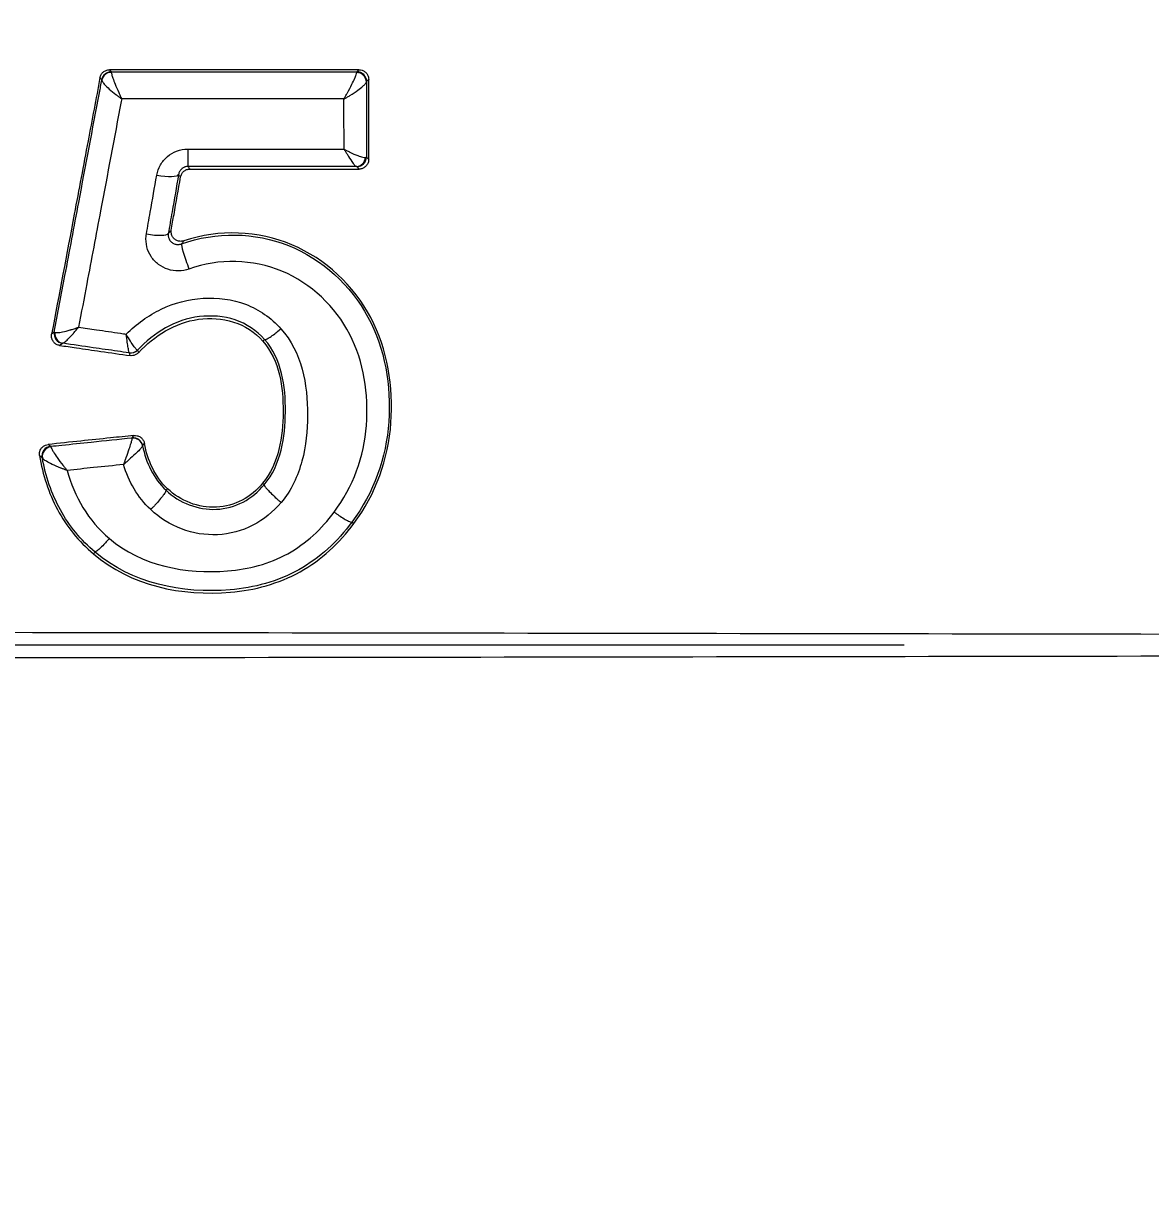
# Model space of a CAD drawing. Header units: millimetres. Extents: x 0 to 594, y 0 to 532.
# Drawn here: x 161.235 to 162.988, y 330.042 to 331.866 of the extents above; entities that cross this region are included whole.
import ezdxf

# ---------------------------------------------------------------- set-up
doc = ezdxf.new("R2010")
doc.units = ezdxf.units.MM
for name, color, linetype, true_color in [('1', 7, 'Continuous', 0xffffff), ('10', 7, 'Continuous', 0xffffff), ('4', 7, 'Continuous', 0xffffff)]:
    doc.layers.add(name, color=color, linetype=linetype, true_color=true_color)
doc.styles.add('iso-1', font='isocp.shx')
doc.dimstyles.get("Standard").update_dxf_attribs({"dimtxt": 0.18, "dimasz": 0.18, "dimexe": 0.18, "dimexo": 0.0625, "dimgap": 0.09, "dimtad": 0, "dimtih": 1, "dimtoh": 1, "dimdec": 4, "dimzin": 0, "dimdsep": 46, "dimtxsty": 'Standard', "dimcen": 0.09, "dimadec": 0, "dimazin": 0, "dimtfac": 1, "dimtdec": 4, "dimtofl": 0, "dimtmove": 0, "dimatfit": 3, "dimfxl": 1, "dimtolj": 1, "dimtzin": 0, "dimarcsym": 0})

# ---------------------------------------------------------------- blocks, each defined once
blk = doc.blocks.new('_U9')
at = {"layer": '1', "color": 250, "lineweight": 13}
for p, q in [((162.604778, 330.899195), (91.095419, 330.899195)), ((92.595419, 323.399195), (92.595419, 330.899195)), ((162.604778, 323.399195), (91.095419, 323.399195))]:
    blk.add_line(p, q, dxfattribs=at)
at = {"layer": '1', "color": 250, "lineweight": 18}
for points in [[(92.595419, 330.899195), (93.056203, 327.399197), (92.134635, 327.399193), (92.595419, 330.899195)], [(92.595419, 323.399195), (92.134635, 326.899193), (93.056203, 326.899197), (92.595419, 323.399195)]]:
    blk.add_solid(points, dxfattribs=at)
at = {"layer": '1', "color": 250, "linetype": 'Continuous', "lineweight": 18, "insert": (92.024366, 325.144985), "char_height": 3.5, "attachment_point": 7, "rotation": 90, "line_spacing_factor": 0.963855, "style": 'iso-1'}
blk.add_mtext('\\W0.6044;150', dxfattribs=at)

msp = doc.modelspace()

# ---------------------------------------------------------------- linework, layer by layer
at = {"layer": '1', "color": 250, "linetype": 'Continuous', "lineweight": 13}
msp.add_arc((163.10478, 312.19062), 25.30398, 90, 228, dxfattribs=at)
at = {"layer": '10', "color": 250, "linetype": 'Continuous', "lineweight": 18}
msp.add_arc((163.10478, 284.3992), 72.5978, 295, 185, dxfattribs=at)
at = {"layer": '4', "color": 250, "linetype": 'Continuous', "lineweight": 18}
msp.add_line((161.34671, 331.04386), (161.34426, 331.04097), dxfattribs=at)
at = {"layer": '4', "color": 250, "linetype": 'Continuous', "lineweight": 13}
for centre, major_axis, ratio, start_param, end_param in [((161.37198, 331.77551), (0.01149, 0.00964), 0.997669, 0.8740579, 2.2675348), ((161.37208, 331.77498), (0.01499, 0.00061), 0.971307, 1.5321727, 2.9197204), ((161.75364, 331.77484), (0.01471, -0.00294), 0.961703, 0.1921206, 1.764155), ((161.75387, 331.77553), (0.01054, -0.01067), 0.997228, 0.7802148, 2.3613778), ((161.49104, 331.67775), (0, -0.0345), 0.005488, 4.9276052, 6.230651), ((161.75289, 331.65829), (0.00278, 0.01474), 0.962025, 3.3345224, 4.8316451), ((161.75363, 331.65805), (-0.01067, -0.01054), 0.997295, 0.7923179, 2.3492747), ((161.44284, 331.63696), (0.03398, -0.00599), 0.205893, 4.7449982, 6.2296779), ((161.42666, 331.5452), (0.03398, -0.00599), 0.195753, 4.7450945, 6.2297915), ((161.49288, 331.49052), (-0.01167, 0.03247), 0.068799, 0.0524621, 1.7529916), ((161.29815, 331.38309), (-0.00879, 0.01216), 0.997166, 0.7693874, 2.3722052), ((161.29885, 331.38322), (-0.00074, 0.01498), 0.96417, 1.3899712, 2.9430068), ((161.40196, 331.36829), (0.00913, 0.0119), 0.994331, 3.6562343, 4.5926196), ((161.40202, 331.36823), (-0.01419, -0.00487), 0.998272, 1.0985517, 2.0429817), ((161.4059, 331.20635), (-0.01494, 0.00134), 0.982429, 3.4256649, 4.9053371), ((161.40598, 331.20666), (0.01205, -0.00894), 0.997476, 0.8281041, 2.3129204), ((161.27926, 331.19341), (0.00895, 0.01204), 0.997022, 0.7458794, 2.3957736), ((161.27954, 331.19292), (-0.01383, -0.0058), 0.969439, 4.4306437, 6.068223)]:
    msp.add_ellipse(centre, major_axis=major_axis, ratio=ratio, start_param=start_param, end_param=end_param, dxfattribs=at)
at = {"layer": '4', "color": 250, "linetype": 'Continuous', "lineweight": 18}
for points, knots in [([(161.35445, 331.78143), (161.35476, 331.78309), (161.35537, 331.78472), (161.35709, 331.78765), (161.35821, 331.78899), (161.36082, 331.79118), (161.36234, 331.79207), (161.36564, 331.79332), (161.3675, 331.79366), (161.36932, 331.79366)], [0, 0, 0, 0, 0.2467271, 0.2467271, 0.4935287, 0.4935287, 0.73904, 0.73904, 1, 1, 1, 1]), ([(161.75706, 331.79367), (161.72564, 331.79367), (161.69423, 331.79367), (161.6254, 331.79367), (161.58798, 331.79367), (161.49015, 331.79366), (161.42974, 331.79366), (161.36932, 331.79366)], [0, 0, 0, 0, 0.2430551, 0.2430551, 0.5325658, 0.5325658, 1, 1, 1, 1]), ([(161.75706, 331.79367), (161.75873, 331.79367), (161.76042, 331.79339), (161.76357, 331.79231), (161.76507, 331.7915), (161.7677, 331.78946), (161.76887, 331.78821), (161.7707, 331.78541), (161.77139, 331.78383), (161.77208, 331.78106), (161.77222, 331.77986), (161.77222, 331.77868)], [0, 0, 0, 0, 0.2100641, 0.2100641, 0.4199773, 0.4199773, 0.6321772, 0.6321772, 0.8478997, 0.8478997, 1, 1, 1, 1]), ([(161.35445, 331.78143), (161.34826, 331.74862), (161.34207, 331.71577), (161.32873, 331.64502), (161.32158, 331.60712), (161.30272, 331.50714), (161.291, 331.44499), (161.27926, 331.38274)], [0, 0, 0, 0, 0.2480055, 0.2480055, 0.5334719, 0.5334719, 1, 1, 1, 1]), ([(161.7722, 331.65424), (161.77221, 331.66492), (161.77221, 331.6756), (161.77221, 331.70176), (161.77221, 331.71723), (161.77222, 331.74803), (161.77222, 331.76336), (161.77222, 331.77868)], [0, 0, 0, 0, 0.2571795, 0.2571795, 0.6300791, 0.6300791, 1, 1, 1, 1]), ([(161.47977, 331.6269), (161.48007, 331.62858), (161.48066, 331.63024), (161.48235, 331.63322), (161.48347, 331.6346), (161.48607, 331.63681), (161.48757, 331.6377), (161.49081, 331.63893), (161.49261, 331.63926), (161.49438, 331.63926)], [0, 0, 0, 0, 0.2501684, 0.2501684, 0.5007569, 0.5007569, 0.7449824, 0.7449824, 1, 1, 1, 1]), ([(161.49438, 331.63926), (161.51815, 331.63926), (161.54192, 331.63926), (161.59151, 331.63926), (161.61734, 331.63926), (161.68124, 331.63925), (161.71932, 331.63925), (161.75739, 331.63925)], [0, 0, 0, 0, 0.2710934, 0.2710934, 0.5656962, 0.5656962, 1, 1, 1, 1]), ([(161.7722, 331.65424), (161.7722, 331.6525), (161.7719, 331.65075), (161.77074, 331.64748), (161.76985, 331.64591), (161.76764, 331.64326), (161.7663, 331.64211), (161.76338, 331.64042), (161.76177, 331.63982), (161.75923, 331.63934), (161.75831, 331.63925), (161.75739, 331.63925)], [0, 0, 0, 0, 0.2256664, 0.2256664, 0.4516799, 0.4516799, 0.6722136, 0.6722136, 0.8845714, 0.8845714, 1, 1, 1, 1]), ([(161.46522, 331.54434), (161.46665, 331.55247), (161.46808, 331.5606), (161.47294, 331.58813), (161.47636, 331.60752), (161.47977, 331.6269)], [0, 0, 0, 0, 0.2951232, 0.2951232, 1, 1, 1, 1]), ([(161.48498, 331.52766), (161.4834, 331.52713), (161.4817, 331.52686), (161.47836, 331.52689), (161.47667, 331.52719), (161.47351, 331.52829), (161.472, 331.52912), (161.46937, 331.5312), (161.46821, 331.53248), (161.46641, 331.53531), (161.46574, 331.5369), (161.46499, 331.54017), (161.4649, 331.54189), (161.46513, 331.54382), (161.46517, 331.54408), (161.46522, 331.54434)], [0, 0, 0, 0, 0.160711, 0.160711, 0.3213627, 0.3213627, 0.482917, 0.482917, 0.6459414, 0.6459414, 0.8100557, 0.8100557, 0.9744032, 0.9744032, 1, 1, 1, 1]), ([(161.7492, 331.0883), (161.78323, 331.13415), (161.80288, 331.18872), (161.81068, 331.30072), (161.80175, 331.35851), (161.74901, 331.45804), (161.70533, 331.49943), (161.60038, 331.54369), (161.53953, 331.54598), (161.48498, 331.52766)], [0, 0, 0, 0, 0.25, 0.25, 0.5, 0.5, 0.75, 0.75, 1, 1, 1, 1]), ([(161.41429, 331.35382), (161.43907, 331.38027), (161.47095, 331.40085), (161.52593, 331.40806), (161.54458, 331.40703), (161.57955, 331.39591), (161.59522, 331.38542), (161.60754, 331.37174)], [0, 0, 0, 0, 0.5, 0.5, 0.75, 0.75, 1, 1, 1, 1]), ([(161.61038, 331.37433), (161.61088, 331.37407), (161.61188, 331.37427), (161.61472, 331.37551), (161.61659, 331.37657), (161.62094, 331.37942), (161.62348, 331.38124), (161.62829, 331.38494), (161.63055, 331.38675), (161.63379, 331.38947), (161.63476, 331.39029), (161.63573, 331.39113)], [0, 0, 0, 0, 0.2426283, 0.2426283, 0.4852566, 0.4852566, 0.7278853, 0.7278853, 0.9189332, 0.9189332, 1, 1, 1, 1]), ([(161.29169, 331.36513), (161.29006, 331.36536), (161.28846, 331.36588), (161.28556, 331.36738), (161.28422, 331.36839), (161.28197, 331.37076), (161.28103, 331.37215), (161.27966, 331.37515), (161.27922, 331.37681), (161.27893, 331.37988), (161.279, 331.38134), (161.27926, 331.38274)], [0, 0, 0, 0, 0.2033405, 0.2033405, 0.4065838, 0.4065838, 0.6114323, 0.6114323, 0.8210169, 0.8210169, 1, 1, 1, 1]), ([(161.60754, 331.37174), (161.62078, 331.3569), (161.62871, 331.33849), (161.63788, 331.30071), (161.6393, 331.28102), (161.63894, 331.24209), (161.6373, 331.2227), (161.62792, 331.1844), (161.62016, 331.16594), (161.60727, 331.15077)], [0, 0, 0, 0, 0.25, 0.25, 0.5, 0.5, 0.75, 0.75, 1, 1, 1, 1]), ([(161.29169, 331.36513), (161.3004, 331.36387), (161.30911, 331.36261), (161.33038, 331.35953), (161.34295, 331.35771), (161.37079, 331.35368), (161.38605, 331.35147), (161.40132, 331.34926)], [0, 0, 0, 0, 0.2383368, 0.2383368, 0.5822711, 0.5822711, 1, 1, 1, 1]), ([(161.41429, 331.35382), (161.41316, 331.35262), (161.41181, 331.35158), (161.40887, 331.35004), (161.40724, 331.34951), (161.40418, 331.34906), (161.40273, 331.34906), (161.40132, 331.34926)], [0, 0, 0, 0, 0.350396, 0.350396, 0.7011548, 0.7011548, 1, 1, 1, 1]), ([(161.40706, 331.22511), (161.39498, 331.22384), (161.3829, 331.22258), (161.35548, 331.21971), (161.34015, 331.21811), (161.30783, 331.21473), (161.29084, 331.21295), (161.27386, 331.21118)], [0, 0, 0, 0, 0.2721318, 0.2721318, 0.617467, 0.617467, 1, 1, 1, 1]), ([(161.40706, 331.22511), (161.40873, 331.22528), (161.41045, 331.22517), (161.41372, 331.22441), (161.41531, 331.22375), (161.41814, 331.22196), (161.41942, 331.22082), (161.42151, 331.2182), (161.42235, 331.21669), (161.42315, 331.21438), (161.42335, 331.21363), (161.42348, 331.21288)], [0, 0, 0, 0, 0.223576, 0.223576, 0.4470838, 0.4470838, 0.6716125, 0.6716125, 0.8975468, 0.8975468, 1, 1, 1, 1]), ([(161.2605, 331.1938), (161.26022, 331.19546), (161.26023, 331.19719), (161.26082, 331.20049), (161.26141, 331.20212), (161.26307, 331.20505), (161.26417, 331.2064), (161.26673, 331.20863), (161.26822, 331.20954), (161.27109, 331.21069), (161.27247, 331.21103), (161.27386, 331.21118)], [0, 0, 0, 0, 0.2074049, 0.2074049, 0.414758, 0.414758, 0.6228152, 0.6228152, 0.8307763, 0.8307763, 1, 1, 1, 1]), ([(161.2605, 331.1938), (161.26541, 331.16456), (161.27442, 331.13584), (161.30231, 331.08402), (161.3214, 331.06042), (161.34426, 331.04097)], [0, 0, 0, 0, 0.5, 0.5, 1, 1, 1, 1]), ([(161.60727, 331.15077), (161.5982, 331.1402), (161.58783, 331.1312), (161.56314, 331.118), (161.54933, 331.11438), (161.50751, 331.11226), (161.47966, 331.12309), (161.45941, 331.14237)], [0, 0, 0, 0, 0.25, 0.25, 0.5, 0.5, 1, 1, 1, 1]), ([(161.60984, 331.14859), (161.60905, 331.14926), (161.60826, 331.14993), (161.6074, 331.15065), (161.60734, 331.15071), (161.60727, 331.15077)], [0, 0, 0, 0, 0.9194976, 0.9194976, 1, 1, 1, 1]), ([(161.60984, 331.14859), (161.6097, 331.14811), (161.61006, 331.14719), (161.61174, 331.14463), (161.61308, 331.14296), (161.61654, 331.13909), (161.61871, 331.13685), (161.62355, 331.13213), (161.6263, 331.12957), (161.63044, 331.12589), (161.63176, 331.12474), (161.63408, 331.12275), (161.63507, 331.12191), (161.63607, 331.12108)], [0, 0, 0, 0, 0.2089429, 0.2089429, 0.4178857, 0.4178857, 0.6268288, 0.6268288, 0.8357724, 0.8357724, 0.9296131, 0.9296131, 1, 1, 1, 1]), ([(161.4571, 331.13996), (161.45725, 331.13953), (161.45695, 331.13861), (161.45548, 331.13595), (161.4543, 331.13418), (161.45121, 331.13003), (161.44927, 331.12759), (161.44491, 331.12241), (161.44243, 331.1196), (161.43869, 331.1155), (161.43748, 331.1142), (161.43528, 331.11187), (161.43429, 331.11083), (161.43329, 331.10981)], [0, 0, 0, 0, 0.2072669, 0.2072669, 0.4145339, 0.4145339, 0.6218011, 0.6218011, 0.8290688, 0.8290688, 0.9230087, 0.9230087, 1, 1, 1, 1]), ([(161.4571, 331.13996), (161.45779, 331.14068), (161.45848, 331.1414), (161.45925, 331.14221), (161.45933, 331.14229), (161.45941, 331.14237)], [0, 0, 0, 0, 0.8955926, 0.8955926, 1, 1, 1, 1]), ([(161.71846, 331.10596), (161.71962, 331.10513), (161.72078, 331.10431), (161.72464, 331.10161), (161.72732, 331.09981), (161.73268, 331.0964), (161.73536, 331.09481), (161.73992, 331.09234), (161.74187, 331.09143), (161.74476, 331.0904), (161.74576, 331.09028), (161.74621, 331.09054)], [0, 0, 0, 0, 0.0873348, 0.0873348, 0.2928596, 0.2928596, 0.5285732, 0.5285732, 0.7642866, 0.7642866, 1, 1, 1, 1]), ([(161.34426, 331.04097), (161.40221, 330.99146), (161.482, 330.97498), (161.59488, 330.98454), (161.63221, 330.99466), (161.6986, 331.03158), (161.72671, 331.05775), (161.7492, 331.0883)], [0, 0, 0, 0, 0.5, 0.5, 0.75, 0.75, 1, 1, 1, 1]), ([(161.36901, 331.06508), (161.36778, 331.06366), (161.36655, 331.06227), (161.36363, 331.05904), (161.36194, 331.05722), (161.35801, 331.05309), (161.35582, 331.05089), (161.35205, 331.04735), (161.35043, 331.04596), (161.34799, 331.04418), (161.34713, 331.04377), (161.34671, 331.04386)], [0, 0, 0, 0, 0.1170667, 0.1170667, 0.2801527, 0.2801527, 0.5201019, 0.5201019, 0.7600509, 0.7600509, 1, 1, 1, 1])]:
    msp.add_open_spline(points, degree=3, knots=knots, dxfattribs=at)
at = {"layer": '4', "color": 250, "linetype": 'Continuous', "lineweight": 13}
for points in [[(161.36932, 331.79366), (161.37021, 331.7926), (161.37109, 331.79155), (161.37198, 331.79049)], [(161.37198, 331.79049), (161.37203, 331.79038), (161.37206, 331.79006), (161.37206, 331.78955)], [(161.75359, 331.78929), (161.75368, 331.78997), (161.75377, 331.79038), (161.75386, 331.79051)], [(161.35723, 331.77812), (161.3563, 331.77922), (161.35538, 331.78033), (161.35445, 331.78143)], [(161.35733, 331.77758), (161.35732, 331.77787), (161.35729, 331.77805), (161.35723, 331.77812)], [(161.76885, 331.77535), (161.76877, 331.77527), (161.7687, 331.77504), (161.76862, 331.77465)], [(161.77222, 331.77868), (161.7711, 331.77757), (161.76997, 331.77646), (161.76885, 331.77535)], [(161.7673, 331.65739), (161.76803, 331.65755), (161.76847, 331.65771), (161.76861, 331.65787)], [(161.76861, 331.65787), (161.76981, 331.65666), (161.77101, 331.65545), (161.7722, 331.65424)], [(161.49103, 331.6433), (161.49215, 331.64195), (161.49327, 331.64061), (161.49438, 331.63926)], [(161.75362, 331.64307), (161.75354, 331.64315), (161.7533, 331.64323), (161.75289, 331.64331)], [(161.75739, 331.63925), (161.75614, 331.64052), (161.75488, 331.6418), (161.75362, 331.64307)], [(161.47977, 331.6269), (161.47875, 331.62814), (161.47772, 331.62937), (161.4767, 331.63061)], [(161.27926, 331.38274), (161.28064, 331.38374), (161.28202, 331.38473), (161.2834, 331.38573)], [(161.2834, 331.38573), (161.28351, 331.3856), (161.28388, 331.38542), (161.28451, 331.38521)], [(161.29603, 331.36826), (161.29458, 331.36722), (161.29313, 331.36617), (161.29169, 331.36513)], [(161.29673, 331.36839), (161.29635, 331.36837), (161.29611, 331.36833), (161.29603, 331.36826)], [(161.39989, 331.3534), (161.39988, 331.35342), (161.39987, 331.35344), (161.39984, 331.35346)], [(161.40132, 331.34926), (161.40084, 331.35064), (161.40036, 331.35202), (161.39989, 331.3534)], [(161.4128, 331.35783), (161.41275, 331.35783), (161.41269, 331.35784), (161.41262, 331.35785)], [(161.4128, 331.35783), (161.41329, 331.35649), (161.41379, 331.35516), (161.41429, 331.35382)], [(161.40441, 331.22156), (161.40437, 331.22148), (161.40434, 331.22129), (161.40433, 331.22101)], [(161.27769, 331.20831), (161.27776, 331.2082), (161.27786, 331.2079), (161.27798, 331.20741)], [(161.42069, 331.20947), (161.42066, 331.20943), (161.42063, 331.20933), (161.42061, 331.20918)], [(161.42061, 331.20918), (161.42589, 331.18318), (161.43772, 331.15816), (161.45709, 331.13996)], [(161.26483, 331.19011), (161.26471, 331.19039), (161.26461, 331.19057), (161.26454, 331.19063)], [(161.30331, 331.17084), (161.31418, 331.12988), (161.33645, 331.09271), (161.36901, 331.06508)], [(161.43329, 331.10981), (161.413, 331.12891), (161.39902, 331.1535), (161.39111, 331.17999)]]:
    msp.add_open_spline(points, degree=3, dxfattribs=at)
for points, knots in [([(161.37198, 331.79049), (161.39871, 331.79049), (161.42544, 331.7905), (161.48958, 331.7905), (161.527, 331.7905), (161.60184, 331.7905), (161.63926, 331.79051), (161.7024, 331.79051), (161.72813, 331.79051), (161.75386, 331.79051)], [0, 0, 0, 0, 0.2099673, 0.2099673, 0.5039177, 0.5039177, 0.797869, 0.797869, 1, 1, 1, 1]), ([(161.37206, 331.78955), (161.37208, 331.78878), (161.37231, 331.78756), (161.37315, 331.78443), (161.37375, 331.78253), (161.37546, 331.77767), (161.37667, 331.77449), (161.37966, 331.76712), (161.38156, 331.76272), (161.38355, 331.75832), (161.38357, 331.75825), (161.38435, 331.75653), (161.38512, 331.75486), (161.38627, 331.75241), (161.38664, 331.75161), (161.38721, 331.75043), (161.38739, 331.75004), (161.38768, 331.74945), (161.38777, 331.74925), (161.38792, 331.74893), (161.38798, 331.74881), (161.38808, 331.74862), (161.38811, 331.74854), (161.38815, 331.74846)], [0, 0, 0, 0, 0.172083, 0.172083, 0.3377851, 0.3377851, 0.5499407, 0.5499407, 0.8060086, 0.8060086, 0.809627, 0.809627, 0.90648, 0.90648, 0.9531556, 0.9531556, 0.9764189, 0.9764189, 0.9881052, 0.9881052, 0.9952688, 0.9952688, 1, 1, 1, 1]), ([(161.73377, 331.74822), (161.73381, 331.74829), (161.73385, 331.74837), (161.73395, 331.74853), (161.734, 331.74862), (161.73415, 331.74888), (161.73425, 331.74906), (161.73455, 331.74958), (161.73476, 331.74994), (161.73538, 331.75103), (161.7358, 331.75177), (161.73712, 331.75411), (161.73802, 331.75572), (161.73893, 331.75738), (161.73896, 331.75743), (161.74148, 331.76205), (161.74393, 331.76672), (161.74771, 331.77434), (161.74921, 331.77753), (161.75129, 331.7823), (161.75203, 331.78411), (161.75313, 331.78719), (161.75348, 331.78845), (161.75359, 331.78929)], [0, 0, 0, 0, 0.0046697, 0.0046697, 0.0101713, 0.0101713, 0.020789, 0.020789, 0.042578, 0.042578, 0.087647, 0.087647, 0.1842883, 0.1842883, 0.1872698, 0.1872698, 0.4652076, 0.4652076, 0.6796639, 0.6796639, 0.8356599, 0.8356599, 1, 1, 1, 1]), ([(161.75386, 331.79051), (161.75415, 331.7908), (161.75444, 331.79108), (161.7555, 331.79214), (161.75628, 331.7929), (161.75706, 331.79367)], [0, 0, 0, 0, 0.2712581, 0.2712581, 1, 1, 1, 1]), ([(161.2834, 331.38573), (161.28893, 331.41503), (161.29445, 331.4443), (161.30714, 331.51156), (161.31431, 331.54954), (161.3322, 331.64437), (161.34291, 331.70116), (161.35485, 331.76442), (161.35609, 331.771), (161.35733, 331.77758)], [0, 0, 0, 0, 0.2233581, 0.2233581, 0.5137249, 0.5137249, 0.9493872, 0.9493872, 1, 1, 1, 1]), ([(161.35733, 331.77758), (161.35737, 331.77684), (161.35782, 331.77579), (161.35945, 331.7733), (161.36061, 331.77186), (161.36389, 331.76827), (161.36622, 331.76599), (161.37194, 331.76085), (161.37556, 331.75785), (161.37935, 331.75492), (161.37941, 331.75488), (161.38091, 331.75372), (161.38237, 331.75262), (161.38456, 331.75102), (161.38527, 331.7505), (161.38635, 331.74973), (161.38671, 331.74948), (161.38724, 331.7491), (161.38742, 331.74897), (161.38771, 331.74877), (161.38783, 331.74869), (161.38801, 331.74856), (161.38808, 331.74851), (161.38815, 331.74846)], [0, 0, 0, 0, 0.1720739, 0.1720739, 0.3377805, 0.3377805, 0.5499473, 0.5499473, 0.8057592, 0.8057592, 0.809631, 0.809631, 0.9064485, 0.9064485, 0.9531289, 0.9531289, 0.9764005, 0.9764005, 0.9880935, 0.9880935, 0.9952671, 0.9952671, 1, 1, 1, 1]), ([(161.73377, 331.74822), (161.73384, 331.74826), (161.73392, 331.7483), (161.73409, 331.7484), (161.73418, 331.74845), (161.73445, 331.74859), (161.73463, 331.74869), (161.73516, 331.74899), (161.73553, 331.74919), (161.73663, 331.74981), (161.73738, 331.75024), (161.73972, 331.75158), (161.7413, 331.75252), (161.74292, 331.7535), (161.74297, 331.75354), (161.74744, 331.75626), (161.75176, 331.7591), (161.75841, 331.76392), (161.76104, 331.76601), (161.76468, 331.76926), (161.76596, 331.77055), (161.76785, 331.77285), (161.76845, 331.77387), (161.76862, 331.77465)], [0, 0, 0, 0, 0.0046715, 0.0046715, 0.0101871, 0.0101871, 0.0208142, 0.0208142, 0.0426148, 0.0426148, 0.0876898, 0.0876898, 0.1842804, 0.1842804, 0.1876348, 0.1876348, 0.4651944, 0.4651944, 0.679668, 0.679668, 0.8356715, 0.8356715, 1, 1, 1, 1]), ([(161.76862, 331.77465), (161.76862, 331.75778), (161.76862, 331.74089), (161.76861, 331.70852), (161.76861, 331.69305), (161.76861, 331.67101), (161.76861, 331.66444), (161.76861, 331.65787)], [0, 0, 0, 0, 0.4342689, 0.4342689, 0.8315445, 0.8315445, 1, 1, 1, 1]), ([(161.38815, 331.74846), (161.38789, 331.74707), (161.38763, 331.74567), (161.37672, 331.6878), (161.36605, 331.6312), (161.34822, 331.5367), (161.34108, 331.49886), (161.32968, 331.43846), (161.32543, 331.41593), (161.32117, 331.39339)], [0, 0, 0, 0, 0.0118229, 0.0118229, 0.4909251, 0.4909251, 0.810272, 0.810272, 1, 1, 1, 1]), ([(161.73377, 331.74822), (161.71462, 331.74823), (161.69548, 331.74825), (161.63894, 331.74828), (161.60154, 331.74831), (161.52675, 331.74836), (161.48936, 331.74839), (161.43069, 331.74843), (161.40942, 331.74844), (161.38815, 331.74846)], [0, 0, 0, 0, 0.1661935, 0.1661935, 0.490791, 0.490791, 0.8153802, 0.8153802, 1, 1, 1, 1]), ([(161.73382, 331.67024), (161.73382, 331.67031), (161.73382, 331.67038), (161.73381, 331.68588), (161.7338, 331.70129), (161.73378, 331.72721), (161.73377, 331.73772), (161.73377, 331.74822)], [0, 0, 0, 0, 0.0027977, 0.0027977, 0.5954565, 0.5954565, 1, 1, 1, 1]), ([(161.44271, 331.62978), (161.44369, 331.63531), (161.44563, 331.64076), (161.45121, 331.65058), (161.45492, 331.65509), (161.46348, 331.66238), (161.46842, 331.6653), (161.4791, 331.66932), (161.48502, 331.67039), (161.49085, 331.67039)], [0, 0, 0, 0, 0.2501517, 0.2501517, 0.5008723, 0.5008723, 0.7454248, 0.7454248, 1, 1, 1, 1]), ([(161.49085, 331.67039), (161.51667, 331.67037), (161.54248, 331.67035), (161.5941, 331.67032), (161.61991, 331.67031), (161.67154, 331.67027), (161.69735, 331.67026), (161.72671, 331.67024), (161.73026, 331.67024), (161.73382, 331.67024)], [0, 0, 0, 0, 0.3187089, 0.3187089, 0.637423, 0.637423, 0.9561422, 0.9561422, 1, 1, 1, 1]), ([(161.73382, 331.67024), (161.73389, 331.67019), (161.73397, 331.67015), (161.73413, 331.67007), (161.73421, 331.67002), (161.73445, 331.66989), (161.73461, 331.6698), (161.73511, 331.66953), (161.73545, 331.66935), (161.73647, 331.66879), (161.73716, 331.66843), (161.73931, 331.6673), (161.74077, 331.66656), (161.74245, 331.66572), (161.7427, 331.6656), (161.74722, 331.66338), (161.7514, 331.66154), (161.75804, 331.65901), (161.76076, 331.65815), (161.76481, 331.65729), (161.76632, 331.65717), (161.7673, 331.65739)], [0, 0, 0, 0, 0.0054437, 0.0054437, 0.0110044, 0.0110044, 0.0224489, 0.0224489, 0.0459002, 0.0459002, 0.0942774, 0.0942774, 0.1971172, 0.1971172, 0.2149864, 0.2149864, 0.5262174, 0.5262174, 0.780006, 0.780006, 1, 1, 1, 1]), ([(161.73382, 331.67024), (161.73386, 331.67016), (161.7339, 331.67009), (161.73399, 331.66993), (161.73404, 331.66986), (161.73417, 331.66962), (161.73427, 331.66946), (161.73455, 331.66898), (161.73474, 331.66866), (161.73532, 331.66767), (161.73571, 331.66701), (161.73693, 331.66497), (161.73775, 331.66361), (161.73871, 331.66207), (161.73885, 331.66184), (161.74141, 331.65772), (161.74378, 331.65411), (161.74757, 331.64879), (161.74912, 331.64679), (161.75144, 331.64423), (161.75232, 331.64349), (161.75289, 331.64331)], [0, 0, 0, 0, 0.0054417, 0.0054417, 0.0109886, 0.0109886, 0.0224242, 0.0224242, 0.0458649, 0.0458649, 0.0942383, 0.0942383, 0.1971277, 0.1971277, 0.2146102, 0.2146102, 0.5262386, 0.5262386, 0.7800119, 0.7800119, 1, 1, 1, 1]), ([(161.49103, 331.6433), (161.48973, 331.64331), (161.48841, 331.64313), (161.48671, 331.64266), (161.48626, 331.64251), (161.48428, 331.64175), (161.48287, 331.64088), (161.48164, 331.63982), (161.48157, 331.63976), (161.48015, 331.63849), (161.47909, 331.63707), (161.47747, 331.634), (161.47694, 331.6323), (161.4767, 331.63061)], [0, 0, 0, 0, 0.1676927, 0.1676927, 0.2287229, 0.2287229, 0.4479482, 0.4479482, 0.4609276, 0.4609276, 0.7207222, 0.7207222, 1, 1, 1, 1]), ([(161.75289, 331.64331), (161.74308, 331.64331), (161.73328, 331.64331), (161.69765, 331.64331), (161.67183, 331.64331), (161.62017, 331.6433), (161.59434, 331.6433), (161.54269, 331.6433), (161.51686, 331.6433), (161.49103, 331.6433)], [0, 0, 0, 0, 0.1122927, 0.1122927, 0.4081954, 0.4081954, 0.7040978, 0.7040978, 1, 1, 1, 1]), ([(161.4266, 331.53835), (161.42859, 331.54965), (161.43058, 331.56094), (161.43595, 331.59142), (161.43933, 331.61061), (161.44271, 331.62978)], [0, 0, 0, 0, 0.3702844, 0.3702844, 1, 1, 1, 1]), ([(161.4767, 331.63061), (161.47331, 331.61137), (161.46991, 331.59212), (161.46452, 331.56153), (161.46252, 331.5502), (161.46053, 331.53886)], [0, 0, 0, 0, 0.6297216, 0.6297216, 1, 1, 1, 1]), ([(161.4928, 331.48385), (161.48762, 331.482), (161.48204, 331.481), (161.47101, 331.48086), (161.46541, 331.48172), (161.45492, 331.48515), (161.44989, 331.48777), (161.44107, 331.49442), (161.43716, 331.49855), (161.43102, 331.50774), (161.4287, 331.51292), (161.426, 331.52361), (161.42557, 331.52926), (161.42622, 331.53595), (161.42639, 331.53716), (161.4266, 331.53835)], [0, 0, 0, 0, 0.1593166, 0.1593166, 0.3186243, 0.3186243, 0.4787355, 0.4787355, 0.6400939, 0.6400939, 0.802329, 0.802329, 0.9647109, 0.9647109, 1, 1, 1, 1]), ([(161.46053, 331.53886), (161.46047, 331.5385), (161.46042, 331.53815), (161.46026, 331.53614), (161.46043, 331.53446), (161.46131, 331.5313), (161.46205, 331.52977), (161.46398, 331.52707), (161.46519, 331.52586), (161.46793, 331.52391), (161.46948, 331.52315), (161.47271, 331.52217), (161.47443, 331.52193), (161.47781, 331.52201), (161.47952, 331.52233), (161.48111, 331.5229)], [0, 0, 0, 0, 0.035381, 0.035381, 0.2001596, 0.2001596, 0.3665928, 0.3665928, 0.5313698, 0.5313698, 0.6919213, 0.6919213, 0.8476701, 0.8476701, 1, 1, 1, 1]), ([(161.46053, 331.53886), (161.46102, 331.53944), (161.46151, 331.54003), (161.46308, 331.54186), (161.46415, 331.54311), (161.46522, 331.54434)], [0, 0, 0, 0, 0.314325, 0.314325, 1, 1, 1, 1]), ([(161.48111, 331.5229), (161.53484, 331.54225), (161.59491, 331.5413), (161.70028, 331.49917), (161.74439, 331.4583), (161.79781, 331.35982), (161.80701, 331.30275), (161.79959, 331.19015), (161.78011, 331.13616), (161.74621, 331.09055)], [0, 0, 0, 0, 0.25, 0.25, 0.5, 0.5, 0.75, 0.75, 1, 1, 1, 1]), ([(161.48498, 331.52766), (161.48392, 331.52637), (161.48286, 331.52507), (161.48156, 331.52347), (161.48134, 331.52319), (161.48111, 331.5229)], [0, 0, 0, 0, 0.8233814, 0.8233814, 1, 1, 1, 1]), ([(161.71846, 331.10596), (161.7479, 331.14551), (161.76499, 331.19215), (161.77215, 331.2896), (161.76497, 331.33919), (161.72049, 331.42528), (161.68273, 331.46149), (161.59192, 331.49935), (161.53948, 331.50057), (161.4928, 331.48385)], [0, 0, 0, 0, 0.25, 0.25, 0.5, 0.5, 0.75, 0.75, 1, 1, 1, 1]), ([(161.39515, 331.38269), (161.41127, 331.39833), (161.42948, 331.41173), (161.46978, 331.43109), (161.4922, 331.437), (161.53713, 331.43984), (161.56011, 331.43697), (161.6017, 331.42104), (161.62063, 331.40786), (161.63573, 331.39113)], [0, 0, 0, 0, 0.25, 0.25, 0.5, 0.5, 0.75, 0.75, 1, 1, 1, 1]), ([(161.61038, 331.37433), (161.59806, 331.38808), (161.58209, 331.39896), (161.54693, 331.4107), (161.52777, 331.41204), (161.47167, 331.40542), (161.4384, 331.38481), (161.4128, 331.35783)], [0, 0, 0, 0, 0.25, 0.25, 0.5, 0.5, 1, 1, 1, 1]), ([(161.28451, 331.38521), (161.28538, 331.38491), (161.28681, 331.38483), (161.29074, 331.38511), (161.29342, 331.38553), (161.29995, 331.3869), (161.30404, 331.38795), (161.30873, 331.38933), (161.30917, 331.38946), (161.31161, 331.3902), (161.31365, 331.39084), (161.31665, 331.39183), (161.31759, 331.39215), (161.31898, 331.39263), (161.31944, 331.39278), (161.32011, 331.39302), (161.32033, 331.3931), (161.32067, 331.39322), (161.3208, 331.39326), (161.32101, 331.39333), (161.32109, 331.39336), (161.32117, 331.39339)], [0, 0, 0, 0, 0.206618, 0.206618, 0.4434217, 0.4434217, 0.7260719, 0.7260719, 0.7550755, 0.7550755, 0.8853632, 0.8853632, 0.9446893, 0.9446893, 0.9731307, 0.9731307, 0.9869141, 0.9869141, 0.9947347, 0.9947347, 1, 1, 1, 1]), ([(161.29673, 331.36839), (161.29731, 331.36848), (161.29827, 331.36906), (161.30089, 331.37113), (161.30268, 331.37278), (161.30704, 331.37715), (161.30976, 331.38008), (161.31288, 331.38361), (161.31318, 331.38395), (161.3148, 331.3858), (161.31616, 331.38739), (161.31816, 331.38975), (161.31879, 331.3905), (161.31972, 331.39162), (161.32002, 331.39199), (161.32046, 331.39253), (161.32061, 331.39271), (161.32084, 331.39299), (161.32092, 331.39309), (161.32106, 331.39326), (161.32112, 331.39333), (161.32117, 331.39339)], [0, 0, 0, 0, 0.2066164, 0.2066164, 0.4434087, 0.4434087, 0.7261703, 0.7261703, 0.7550639, 0.7550639, 0.8854145, 0.8854145, 0.9447322, 0.9447322, 0.9731597, 0.9731597, 0.9869321, 0.9869321, 0.9947362, 0.9947362, 1, 1, 1, 1]), ([(161.32117, 331.39339), (161.33039, 331.39206), (161.3396, 331.39073), (161.36138, 331.38758), (161.37394, 331.38576), (161.38938, 331.38353), (161.39227, 331.38311), (161.39515, 331.38269)], [0, 0, 0, 0, 0.3737123, 0.3737123, 0.8830485, 0.8830485, 1, 1, 1, 1]), ([(161.63573, 331.39113), (161.66825, 331.35478), (161.67736, 331.30446), (161.67685, 331.23262), (161.67465, 331.20881), (161.66221, 331.16194), (161.65195, 331.13969), (161.63607, 331.12108)], [0, 0, 0, 0, 0.5, 0.5, 0.75, 0.75, 1, 1, 1, 1]), ([(161.39984, 331.35346), (161.39375, 331.35434), (161.38766, 331.35523), (161.36901, 331.35793), (161.35644, 331.35974), (161.32816, 331.36384), (161.31244, 331.36611), (161.29673, 331.36839)], [0, 0, 0, 0, 0.1770527, 0.1770527, 0.5427559, 0.5427559, 1, 1, 1, 1]), ([(161.41262, 331.35785), (161.41216, 331.35795), (161.41138, 331.35858), (161.40936, 331.3608), (161.4081, 331.36237), (161.4052, 331.36636), (161.40351, 331.36886), (161.39968, 331.37489), (161.39745, 331.37861), (161.39524, 331.38253), (161.3952, 331.38261), (161.39515, 331.38269)], [0, 0, 0, 0, 0.2360878, 0.2360878, 0.4657073, 0.4657073, 0.7078112, 0.7078112, 0.9940212, 0.9940212, 1, 1, 1, 1]), ([(161.39984, 331.35346), (161.39971, 331.35368), (161.3995, 331.35452), (161.39895, 331.35726), (161.39862, 331.35917), (161.39784, 331.3639), (161.39738, 331.36682), (161.39636, 331.3738), (161.39576, 331.37806), (161.39518, 331.38251), (161.39516, 331.3826), (161.39515, 331.38269)], [0, 0, 0, 0, 0.2359854, 0.2359854, 0.4656877, 0.4656877, 0.7079221, 0.7079221, 0.9940296, 0.9940296, 1, 1, 1, 1]), ([(161.60984, 331.14859), (161.62307, 331.16408), (161.6311, 331.18289), (161.6408, 331.222), (161.64252, 331.24182), (161.64309, 331.30172), (161.63727, 331.34401), (161.61038, 331.37433)], [0, 0, 0, 0, 0.25, 0.25, 0.5, 0.5, 1, 1, 1, 1]), ([(161.27769, 331.20831), (161.28342, 331.20891), (161.28914, 331.20951), (161.31021, 331.21171), (161.32554, 331.21331), (161.36205, 331.21713), (161.38323, 331.21935), (161.40441, 331.22156)], [0, 0, 0, 0, 0.1355925, 0.1355925, 0.4986094, 0.4986094, 1, 1, 1, 1]), ([(161.40433, 331.22101), (161.4043, 331.22043), (161.4041, 331.21937), (161.40337, 331.21656), (161.40287, 331.2148), (161.40143, 331.21014), (161.40039, 331.20696), (161.39791, 331.19953), (161.39637, 331.19504), (161.39474, 331.19035), (161.39467, 331.19015), (161.39402, 331.18828), (161.39343, 331.1866), (161.39255, 331.1841), (161.39226, 331.18328), (161.39183, 331.18205), (161.39169, 331.18164), (161.39147, 331.18103), (161.3914, 331.18082), (161.39128, 331.18049), (161.39124, 331.18037), (161.39117, 331.18016), (161.39114, 331.18008), (161.39111, 331.17999)], [0, 0, 0, 0, 0.1688343, 0.1688343, 0.330508, 0.330508, 0.5455952, 0.5455952, 0.8024645, 0.8024645, 0.8135222, 0.8135222, 0.9076918, 0.9076918, 0.9536107, 0.9536107, 0.9766151, 0.9766151, 0.9881984, 0.9881984, 0.9952735, 0.9952735, 1, 1, 1, 1]), ([(161.40441, 331.22156), (161.40515, 331.22256), (161.40589, 331.22355), (161.40678, 331.22474), (161.40692, 331.22492), (161.40706, 331.22511)], [0, 0, 0, 0, 0.8429799, 0.8429799, 1, 1, 1, 1]), ([(161.27386, 331.21118), (161.27496, 331.21035), (161.27607, 331.20951), (161.27735, 331.20856), (161.27752, 331.20843), (161.27769, 331.20831)], [0, 0, 0, 0, 0.8698675, 0.8698675, 1, 1, 1, 1]), ([(161.27798, 331.20741), (161.27817, 331.2067), (161.27865, 331.20559), (161.2801, 331.20287), (161.28104, 331.20127), (161.28374, 331.19695), (161.28571, 331.194), (161.29063, 331.18702), (161.29377, 331.18279), (161.29724, 331.17836), (161.29747, 331.17806), (161.29869, 331.17652), (161.29968, 331.17528), (161.30114, 331.17348), (161.3016, 331.17292), (161.30227, 331.17209), (161.30249, 331.17183), (161.30281, 331.17144), (161.30292, 331.17131), (161.30306, 331.17114), (161.3031, 331.17109), (161.30319, 331.17098), (161.30325, 331.17091), (161.30331, 331.17084)], [0, 0, 0, 0, 0.1647061, 0.1647061, 0.3193746, 0.3193746, 0.5412557, 0.5412557, 0.8229873, 0.8229873, 0.8430626, 0.8430626, 0.9268803, 0.9268803, 0.9652577, 0.9652577, 0.9834009, 0.9834009, 0.9920473, 0.9920473, 0.9953041, 0.9953041, 1, 1, 1, 1]), ([(161.42061, 331.20918), (161.42056, 331.20862), (161.4201, 331.20777), (161.41851, 331.20564), (161.4174, 331.20436), (161.41423, 331.20103), (161.41195, 331.19881), (161.40637, 331.19358), (161.40288, 331.19042), (161.39921, 331.18715), (161.39911, 331.18706), (161.39768, 331.18578), (161.39633, 331.18459), (161.39433, 331.18283), (161.39369, 331.18226), (161.39272, 331.18141), (161.3924, 331.18112), (161.39192, 331.1807), (161.39176, 331.18056), (161.3915, 331.18034), (161.3914, 331.18025), (161.39124, 331.18011), (161.39117, 331.18005), (161.39111, 331.17999)], [0, 0, 0, 0, 0.1692976, 0.1692976, 0.3310478, 0.3310478, 0.5456825, 0.5456825, 0.805889, 0.805889, 0.8132376, 0.8132376, 0.908819, 0.908819, 0.954485, 0.954485, 0.9771318, 0.9771318, 0.9884774, 0.9884774, 0.9952562, 0.9952562, 1, 1, 1, 1]), ([(161.42348, 331.21288), (161.42331, 331.21267), (161.42314, 331.21246), (161.4222, 331.21132), (161.42145, 331.2104), (161.42069, 331.20947)], [0, 0, 0, 0, 0.1838713, 0.1838713, 1, 1, 1, 1]), ([(161.26454, 331.19063), (161.26437, 331.19076), (161.2642, 331.19089), (161.26285, 331.19195), (161.26167, 331.19288), (161.2605, 331.1938)], [0, 0, 0, 0, 0.1245866, 0.1245866, 1, 1, 1, 1]), ([(161.30331, 331.17084), (161.30322, 331.17087), (161.30314, 331.1709), (161.30299, 331.17095), (161.30293, 331.17097), (161.30271, 331.17104), (161.30255, 331.17109), (161.30206, 331.17126), (161.30173, 331.17137), (161.3007, 331.17173), (161.3, 331.17197), (161.29783, 331.17274), (161.29636, 331.17328), (161.29443, 331.17401), (161.29396, 331.17419), (161.28873, 331.17622), (161.28408, 331.17824), (161.27668, 331.18183), (161.27366, 331.18345), (161.26952, 331.18596), (161.26807, 331.18694), (161.26585, 331.18871), (161.2651, 331.1895), (161.26483, 331.19011)], [0, 0, 0, 0, 0.0046809, 0.0046809, 0.0081508, 0.0081508, 0.0169805, 0.0169805, 0.0354157, 0.0354157, 0.0740268, 0.0740268, 0.1566336, 0.1566336, 0.183361, 0.183361, 0.4587466, 0.4587466, 0.6811058, 0.6811058, 0.835733, 0.835733, 1, 1, 1, 1]), ([(161.34671, 331.04386), (161.32476, 331.06251), (161.3067, 331.08445), (161.27897, 331.13453), (161.26998, 331.16198), (161.26483, 331.19011)], [0, 0, 0, 0, 0.5, 0.5, 1, 1, 1, 1]), ([(161.39111, 331.17999), (161.3756, 331.17838), (161.36009, 331.17676), (161.33083, 331.17371), (161.31707, 331.17228), (161.30331, 331.17084)], [0, 0, 0, 0, 0.5298612, 0.5298612, 1, 1, 1, 1]), ([(161.4571, 331.13995), (161.47781, 331.1203), (161.50672, 331.109), (161.54973, 331.11111), (161.56422, 331.1149), (161.58948, 331.12828), (161.60049, 331.13773), (161.60984, 331.14859)], [0, 0, 0, 0, 0.5, 0.5, 0.75, 0.75, 1, 1, 1, 1]), ([(161.63607, 331.12108), (161.62364, 331.10664), (161.60889, 331.09426), (161.57522, 331.0768), (161.55607, 331.07181), (161.49919, 331.069), (161.46101, 331.08353), (161.43329, 331.10981)], [0, 0, 0, 0, 0.25, 0.25, 0.5, 0.5, 1, 1, 1, 1]), ([(161.36901, 331.06508), (161.41904, 331.02244), (161.48779, 331.00923), (161.58544, 331.01716), (161.61761, 331.02558), (161.67488, 331.05708), (161.69907, 331.0797), (161.71846, 331.10596)], [0, 0, 0, 0, 0.5, 0.5, 0.75, 0.75, 1, 1, 1, 1]), ([(161.74621, 331.09054), (161.72399, 331.06041), (161.69623, 331.03459), (161.63075, 330.99825), (161.59403, 330.9883), (161.48225, 330.9789), (161.40379, 330.99516), (161.34671, 331.04386)], [0, 0, 0, 0, 0.25, 0.25, 0.5, 0.5, 1, 1, 1, 1]), ([(159.85478, 330.92021), (160.63856, 330.92001), (161.42105, 330.91896), (162.98483, 330.91657), (163.76611, 330.91524), (166.1091, 330.91188), (167.67003, 330.91061), (170.79241, 330.9097), (172.35386, 330.90993), (175.47839, 330.90942), (177.04118, 330.90895), (178.60478, 330.90516)], [0, 0, 0, 0, 0.125, 0.125, 0.25, 0.25, 0.5, 0.5, 0.75, 0.75, 1, 1, 1, 1]), ([(178.60478, 330.89323), (177.04118, 330.88944), (175.47839, 330.88897), (172.35386, 330.88846), (170.79241, 330.88869), (167.67003, 330.88778), (166.1091, 330.88651), (163.76611, 330.88315), (162.98483, 330.88182), (161.42105, 330.87943), (160.63856, 330.87838), (159.85478, 330.87818)], [0, 0, 0, 0, 0.25, 0.25, 0.5, 0.5, 0.75, 0.75, 0.875, 0.875, 1, 1, 1, 1])]:
    msp.add_open_spline(points, degree=3, knots=knots, dxfattribs=at)
at = {"layer": '4', "color": 250, "linetype": 'Continuous', "lineweight": 18}
for points in [[(161.61038, 331.37433), (161.60943, 331.37347), (161.60848, 331.37261), (161.60754, 331.37174)], [(161.45941, 331.14237), (161.43967, 331.16099), (161.42828, 331.18649), (161.42348, 331.21288)], [(161.74621, 331.09054), (161.74721, 331.0898), (161.7482, 331.08905), (161.7492, 331.0883)]]:
    msp.add_open_spline(points, degree=3, dxfattribs=at)

# ---------------------------------------------------------------- dimensions: what is measured, and where the dimension line sits
at = {"layer": '1', "color": 250, "linetype": 'Continuous', "lineweight": 18}
dim = msp.add_linear_dim(base=(92.59542, 330.8992), p1=(163.10478, 323.3992), p2=(163.10478, 330.8992), angle=90, dimstyle='Standard', override={"dimtxt": 3.5, "dimasz": 3.5, "dimexe": 1.5, "dimexo": 0.5, "dimgap": 1.75, "dimtad": 1, "dimtih": 0, "dimtoh": 0, "dimdec": 1, "dimlfac": 20, "dimzin": 8, "dimdsep": 46, "dimlunit": 2, "dimtxsty": 'iso-1', "dimsah": 1, "dimse1": 0, "dimse2": 0, "dimsd1": 0, "dimsd2": 0, "dimclrd": 250, "dimclre": 250, "dimclrt": 250, "dimtol": 0, "dimtm": -0.1, "dimtfac": 0.7, "dimtdec": 2, "dimtofl": 1, "dimtmove": 0, "dimatfit": 2, "dimtzin": 8, "dimlwd": 13, "dimlwe": 13}, dxfattribs=at)
dim.commit()
dim.dimension.update_dxf_attribs({"geometry": '_U9', "text_midpoint": (92.59542, 327.1492), "dimtype": 160})

doc.saveas('drawing.dxf')
